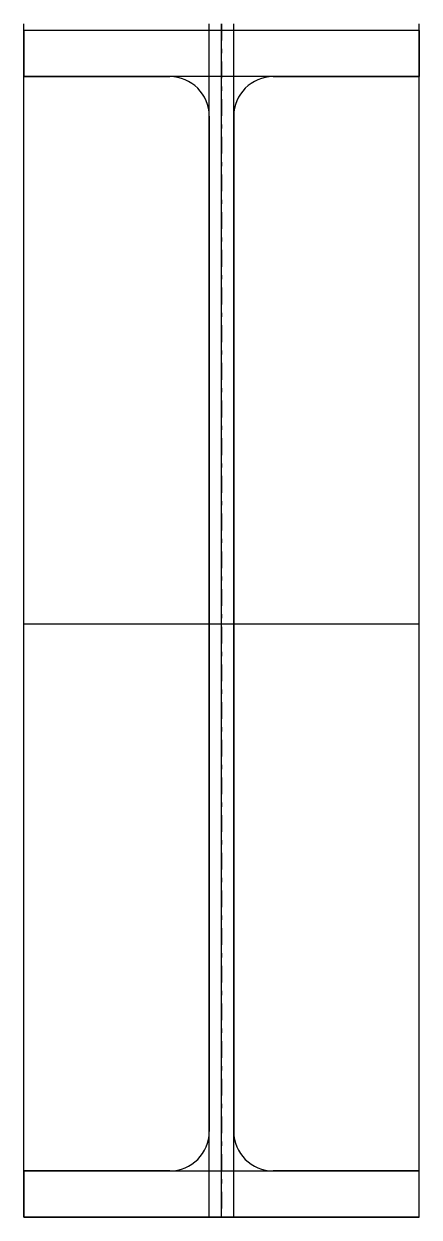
# Model space of a CAD drawing. Extents: x -150 to 150, y -450 to 455.
import ezdxf

# ---------------------------------------------------------------- set-up
doc = ezdxf.new("R2010")
doc.units = 0
doc.linetypes.add('CENTER', pattern=[28.575, 12.7, -6.35, 3.175, -6.35])
doc.layers.get('0').update_dxf_attribs({"linetype": 'CONTINUOUS'})

msp = doc.modelspace()

# ---------------------------------------------------------------- linework, layer by layer
at = {"linetype": 'CONTINUOUS'}
for p, q in [((-150, -450), (-150, 455)), ((-9.25, -450), (-9.25, 455)), ((0, -450), (0, 455)), ((9.25, -450), (9.25, 455)), ((150, -450), (150, 455)), ((150, 450), (-150, 450)), ((150, 450), (-150, 450)), ((-150, 450), (-150, 415)), ((150, 450), (-150, 450)), ((-150, 450), (-150, 415)), ((150, 415), (150, 450)), ((150, 450), (150, 415)), ((150, 415), (-150, 415)), ((-150, 415), (-39.25, 415)), ((-150, 415), (-39.25, 415)), ((39.25, 415), (150, 415)), ((150, 415), (39.25, 415)), ((-9.25, 385), (-9.25, -385)), ((-9.25, 385), (-9.25, -385)), ((9.25, -385), (9.25, 385)), ((9.25, 385), (9.25, -385)), ((-150, 0), (150, 0)), ((-150, 0), (150, 0)), ((-150, -415), (150, -415)), ((-39.25, -415), (-150, -415)), ((-150, -415), (-150, -450)), ((-150, -450), (-150, -415)), ((-150, -415), (-39.25, -415)), ((150, -415), (39.25, -415)), ((150, -415), (39.25, -415)), ((150, -450), (150, -415)), ((150, -450), (150, -415)), ((-150, -450), (150, -450)), ((-150, -450), (150, -450)), ((150, -450), (-150, -450))]:
    msp.add_line(p, q, dxfattribs=at)
at = {"linetype": 'CENTER'}
msp.add_line((0, 455), (0, -450), dxfattribs=at)
at = {"linetype": 'CONTINUOUS'}
for centre, start, end in [((-39.25, 385), 0, 90), ((-39.25, 385), 0, 90), ((39.25, 385), 90, 180), ((39.25, 385), 90, 180), ((-39.25, -385), 270, 0), ((-39.25, -385), 270, 0), ((39.25, -385), 180, 270), ((39.25, -385), 180, 270)]:
    msp.add_arc(centre, 30, start, end, dxfattribs=at)

doc.saveas('drawing.dxf')
